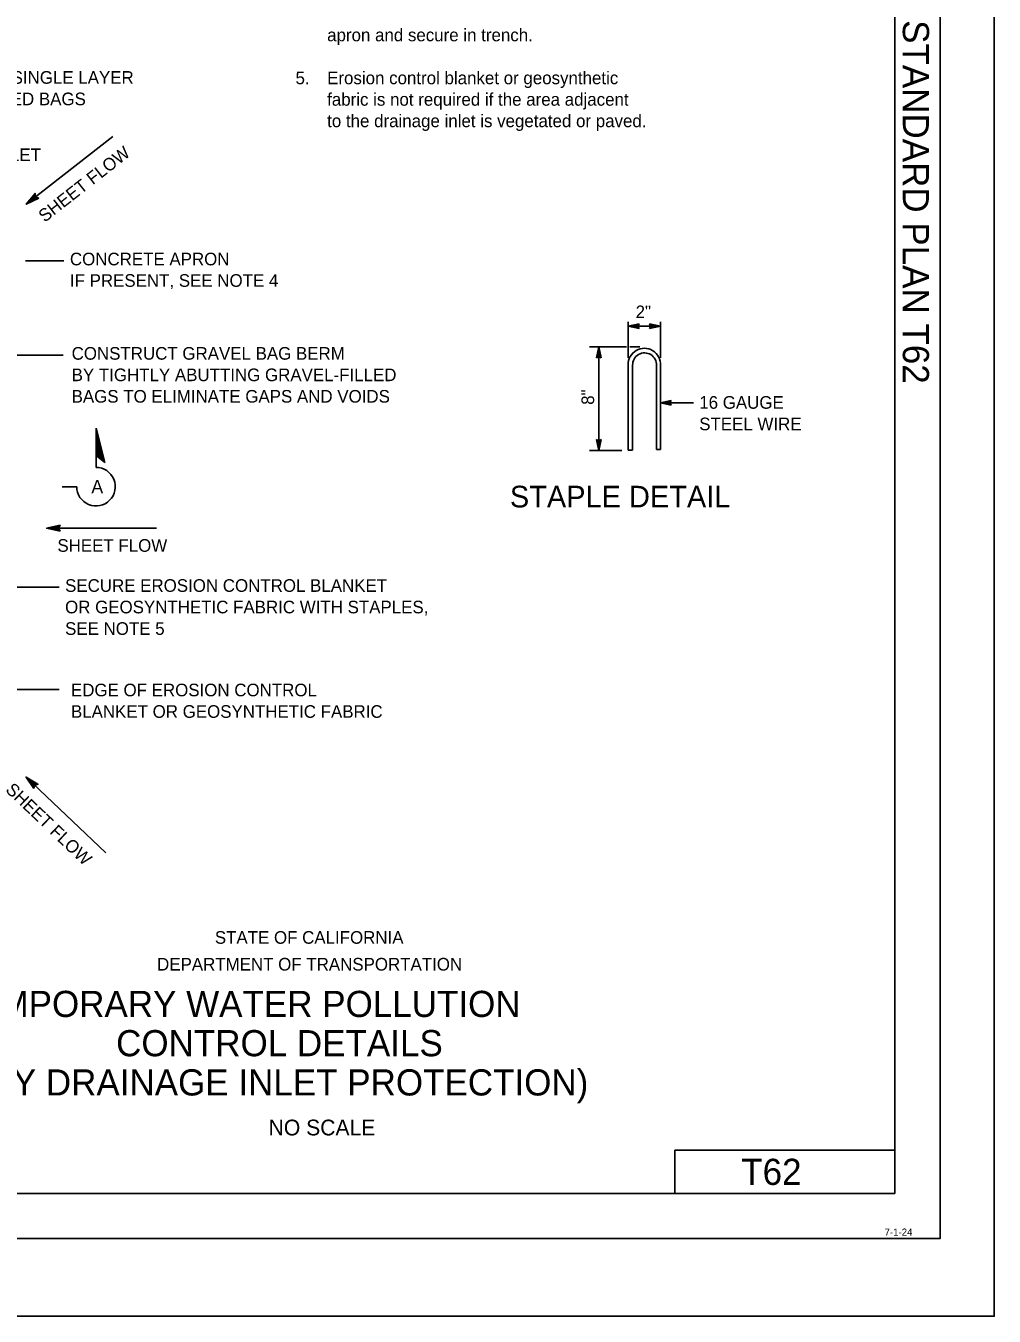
# Model space of a CAD drawing. Extents: x -894 to 866, y -472 to 714.
# Drawn here: x 329 to 866, y -472 to 243 of the extents above; entities that cross this region are included whole.
import ezdxf

# ---------------------------------------------------------------- set-up
doc = ezdxf.new("R2010")
doc.units = 0
for name, color, linetype in [('border_INSIDE-BORDER-anno', 7, 'Continuous'), ('border_PLOTTING-ELEMENTS', 7, 'Continuous'), ('border_rw_22x34_Cut_Lines', 7, 'Continuous'), ('border_SHEET', 7, 'Continuous'), ('border_WITHIN-BORDER-anno', 7, 'Continuous'), ('df_FLOW-LINE', 7, 'Continuous'), ('pp_PRESENTATION', 7, 'Continuous'), ('temp_CONSTRUCTION', 7, 'Continuous'), ('temp_CONSTRUCTION-anno', 7, 'Continuous')]:
    doc.layers.add(name, color=color, linetype=linetype)

msp = doc.modelspace()

# ---------------------------------------------------------------- linework, layer by layer
at = {"layer": 'border_PLOTTING-ELEMENTS'}
for points in [[(-894.04, -472.44), (865.96, -472.44), (865.96, 713.56), (-894.04, 713.56)], [(-864.04, 670.56), (835.96, 670.56), (835.96, -429.44), (-864.04, -429.44)]]:
    msp.add_lwpolyline(points, close=True, dxfattribs=at)
at = {"layer": 'border_rw_22x34_Cut_Lines'}
msp.add_lwpolyline([(-864.04, 670.56), (835.96, 670.56), (835.96, -429.44), (-864.04, -429.44)], close=True, dxfattribs=at)
at = {"layer": 'border_SHEET'}
for p, q in [((810.96, 645.56), (810.96, -404.44)), ((688.93, -404.44), (688.93, -380.44)), ((688.93, -380.44), (810.93, -380.44)), ((810.96, -404.44), (-814.04, -404.44))]:
    msp.add_line(p, q, dxfattribs=at)
at = {"layer": 'df_FLOW-LINE'}
for p, q in [((377.66, 181.4), (329.64, 143.82)), ((329.64, 143.82), (329.64, 143.82)), ((334.52, 149.75), (334.52, 149.75)), ((336.58, 147.12), (336.58, 147.12)), ((348.44, -34.1), (348.44, -34.1)), ((401.92, -35.76), (340.94, -35.76)), ((340.94, -35.76), (340.94, -35.76)), ((348.44, -37.43), (348.44, -37.43)), ((373.77, -215.67), (329.55, -173.69)), ((329.55, -173.69), (329.55, -173.69)), ((336.13, -177.65), (336.13, -177.65)), ((333.83, -180.07), (333.83, -180.07))]:
    msp.add_line(p, q, dxfattribs=at)
for points in [[(336.58, 147.12), (329.64, 143.82), (334.52, 149.75), (334.59, 149.24), (331.01, 144.9), (336.1, 147.31), (335.62, 147.5), (332.36, 145.95), (334.65, 148.73), (334.71, 148.21), (333.72, 147.01), (335.14, 147.68), (334.76, 147.83), (334.52, 149.75), (334.76, 147.83)], [(348.44, -37.43), (340.94, -35.76), (348.44, -34.1), (348.17, -34.54), (342.68, -35.75), (348.18, -36.99), (347.91, -36.55), (344.39, -35.76), (347.91, -34.98), (347.64, -35.43), (346.12, -35.76), (347.65, -36.1), (347.44, -35.76), (348.44, -34.1), (347.44, -35.76)], [(333.83, -180.07), (329.55, -173.69), (336.13, -177.65), (335.63, -177.79), (330.81, -174.89), (333.95, -179.57), (334.06, -179.06), (332.05, -176.07), (335.13, -177.92), (334.64, -178.06), (333.3, -177.26), (334.17, -178.56), (334.26, -178.17), (336.13, -177.65), (334.26, -178.17)]]:
    msp.add_lwpolyline(points, close=True, dxfattribs=at)
at = {"layer": 'pp_PRESENTATION'}
for p, q in [((368.32, 19.61), (373.14, 0.7)), ((368.32, -2.05), (368.32, 19.61)), ((368.32, 18.05), (372.64, 1.11)), ((368.32, 16.5), (372.14, 1.51)), ((368.32, 14.94), (371.64, 1.92)), ((368.32, 13.39), (371.14, 2.32)), ((368.32, 11.84), (370.64, 2.73)), ((368.32, 10.28), (370.14, 3.13)), ((368.32, 8.73), (369.64, 3.54)), ((368.32, 7.17), (369.14, 3.94)), ((368.32, 5.62), (368.64, 4.35)), ((368.32, 4.61), (373.14, 0.7)), ((357.63, -12.73), (349.5, -12.73))]:
    msp.add_line(p, q, dxfattribs=at)
msp.add_arc((368.32, -12.73), 10.69, 179.99947, 89.99996, dxfattribs=at)
at = {"layer": 'temp_CONSTRUCTION'}
for p, q in [((663.17, 7.49), (663.17, 54.72)), ((665.64, 7.49), (665.64, 54.57)), ((678.84, 7.96), (678.84, 54.41)), ((681.02, 7.96), (681.02, 54.5)), ((663.17, 7.49), (665.64, 7.49)), ((678.84, 7.96), (681.02, 7.96))]:
    msp.add_line(p, q, dxfattribs=at)
for centre, major_axis in [((672.1, 55.04), (0, -8.93)), ((672.24, 54.81), (0, -6.61))]:
    msp.add_ellipse(centre, major_axis=major_axis, ratio=0.999991, start_param=1.510257, end_param=4.748244, dxfattribs=at)
at = {"layer": 'temp_CONSTRUCTION-anno'}
for p, q in [((329.29, 112.41), (350.43, 112.41)), ((663.17, 58.74), (663.17, 78.56)), ((663.17, 76.25), (669.17, 77.58)), ((681.02, 76.25), (663.17, 76.25)), ((669.17, 74.91), (663.17, 76.25)), ((663.17, 76.25), (663.17, 76.25)), ((668.96, 75.27), (664.55, 76.25)), ((664.56, 76.26), (668.94, 77.23)), ((665.94, 76.25), (668.76, 76.88)), ((668.72, 75.63), (665.94, 76.25)), ((667.32, 76.25), (668.53, 76.52)), ((668.55, 75.98), (667.32, 76.25)), ((669.17, 77.58), (668.37, 76.25)), ((668.37, 76.25), (669.17, 74.91)), ((669.17, 77.58), (669.17, 77.58)), ((669.17, 74.91), (669.17, 74.91)), ((675.82, 76.25), (675.02, 77.59)), ((675.02, 77.59), (675.02, 77.59)), ((675.02, 77.59), (681.02, 76.25)), ((681.02, 76.25), (675.02, 74.92)), ((675.02, 74.92), (675.82, 76.25)), ((675.02, 74.92), (675.02, 74.92)), ((675.23, 77.24), (679.64, 76.26)), ((679.63, 76.25), (675.25, 75.28)), ((678.25, 76.26), (675.43, 75.63)), ((675.47, 76.88), (678.25, 76.26)), ((675.64, 76.53), (676.87, 76.26)), ((676.87, 76.26), (675.66, 75.99)), ((681.02, 58.74), (681.02, 78.56)), ((681.02, 76.25), (681.02, 76.25)), ((662.33, 64.7), (641.79, 64.7)), ((645.59, 58.7), (646.93, 64.7)), ((646.93, 7.35), (646.93, 64.7)), ((646.93, 64.7), (646.93, 64.7)), ((646.93, 64.7), (648.26, 58.7)), ((669.54, 64.7), (664.03, 64.7)), ((350.11, 60.18), (320.75, 60.18)), ((646.93, 59.5), (645.59, 58.7)), ((645.59, 58.7), (645.59, 58.7)), ((645.94, 58.92), (646.93, 63.32)), ((646.3, 59.15), (646.93, 61.94)), ((646.65, 59.33), (646.92, 60.55)), ((646.92, 60.55), (647.19, 59.35)), ((646.93, 63.31), (647.9, 58.93)), ((646.93, 61.94), (647.55, 59.11)), ((648.26, 58.7), (646.93, 59.5)), ((648.26, 58.7), (648.26, 58.7)), ((681.02, 33.73), (687.02, 35.06)), ((699.3, 33.73), (681.02, 33.73)), ((687.02, 32.39), (681.02, 33.73)), ((681.02, 33.73), (681.02, 33.73)), ((686.8, 32.74), (682.4, 33.73)), ((682.41, 33.73), (686.78, 34.7)), ((683.78, 33.73), (686.6, 34.35)), ((686.57, 33.1), (683.78, 33.73)), ((685.16, 33.72), (686.37, 33.99)), ((686.39, 33.45), (685.16, 33.72)), ((687.02, 35.06), (686.22, 33.73)), ((686.22, 33.73), (687.02, 32.39)), ((687.02, 35.06), (687.02, 35.06)), ((687.02, 32.39), (687.02, 32.39)), ((659.72, 7.35), (641.79, 7.35)), ((646.93, 7.35), (645.6, 13.35)), ((645.6, 13.35), (645.6, 13.35)), ((645.6, 13.35), (646.93, 12.55)), ((646.92, 8.74), (645.96, 13.11)), ((646.93, 10.11), (646.3, 12.93)), ((646.93, 11.49), (646.66, 12.7)), ((646.93, 12.55), (648.27, 13.35)), ((648.27, 13.35), (646.93, 7.35)), ((647.91, 13.13), (646.93, 8.73)), ((647.55, 12.9), (646.93, 10.11)), ((647.21, 12.72), (646.93, 11.49)), ((646.93, 7.35), (646.93, 7.35)), ((648.27, 13.35), (648.27, 13.35)), ((230.96, -68.43), (347.92, -68.43)), ((347.92, -125.21), (278.65, -125.21))]:
    msp.add_line(p, q, dxfattribs=at)

# ---------------------------------------------------------------- texts
at = {"layer": 'border_INSIDE-BORDER-anno'}
for s, height, p in [('STATE OF CALIFORNIA', 7, (434.16, -266.04)), ('DEPARTMENT OF TRANSPORTATION', 7, (402.16, -280.88)), ('TEMPORARY WATER POLLUTION', 14.5, (290.06, -306.63)), ('CONTROL DETAILS', 14.5, (379.45, -328.38)), ('(TEMPORARY DRAINAGE INLET PROTECTION)', 14.5, (205.86, -350.13)), ('NO SCALE', 8.75, (463.94, -372.26))]:
    msp.add_text(s, height=height, dxfattribs=at).set_placement(p)
at = {"layer": 'border_WITHIN-BORDER-anno'}
msp.add_text('2024 STANDARD PLAN T62', height=14.5, rotation=270, dxfattribs=at).set_placement((815.33, 294.34))
for s, height, p in [('T62', 14.5, (725.81, -399.69)), ('7-1-24', 4, (805.2, -427.86))]:
    msp.add_text(s, height=height, dxfattribs=at).set_placement(p)
at = {"layer": 'pp_PRESENTATION'}
msp.add_text('A', height=7.39, dxfattribs=at).set_placement((365.71, -16.43))
at = {"layer": 'temp_CONSTRUCTION-anno'}
for s, height, p in [('apron and secure in trench.', 7, (496.38, 234.1)), ('SPILLWAY WITH SINGLE LAYER', 7, (245.64, 210.56)), ('5.', 7, (478.86, 210.3)), ('Erosion control blanket or geosynthetic', 7, (496.38, 210.3)), ('OF GRAVEL-FILLED BAGS', 7, (245.64, 198.66)), ('fabric is not required if the area adjacent', 7, (496.38, 198.4)), ('to the drainage inlet is vegetated or paved.', 7, (496.38, 186.5)), ('DRAINAGE INLET', 7, (259.77, 167.71)), ('CONCRETE APRON ', 7, (353.86, 109.93)), ('IF PRESENT, SEE NOTE 4', 7, (353.86, 98.03)), ('2"', 7, (667.29, 80.66)), ('CONSTRUCT GRAVEL BAG BERM', 7, (354.81, 57.64)), ('BY TIGHTLY ABUTTING GRAVEL-FILLED', 7, (354.81, 45.74)), ('BAGS TO ELIMINATE GAPS AND VOIDS', 7, (354.81, 33.84)), ('16 GAUGE', 7, (702.55, 30.45)), ('STEEL WIRE', 7, (702.55, 18.53)), ('STAPLE DETAIL', 12, (597.63, -24.23)), ('SHEET FLOW', 7, (346.92, -48.82)), ('SECURE EROSION CONTROL BLANKET', 7, (351.18, -71.01)), ('OR GEOSYNTHETIC FABRIC WITH STAPLES, ', 7, (351.18, -82.93)), ('SEE NOTE 5', 7, (351.18, -94.85)), ('EDGE OF EROSION CONTROL', 7, (354.43, -128.91)), ('BLANKET OR GEOSYNTHETIC FABRIC', 7, (354.43, -140.83))]:
    msp.add_text(s, height=height, dxfattribs=at).set_placement(p)
for s, rotation, p in [('SHEET FLOW', 38.0502, (339.9, 133.47)), ('8"', 90, (644.29, 32.64)), ('SHEET FLOW', 316.4904, (317.72, -181.27))]:
    msp.add_text(s, height=7, rotation=rotation, dxfattribs=at).set_placement(p)

doc.saveas('drawing.dxf')
